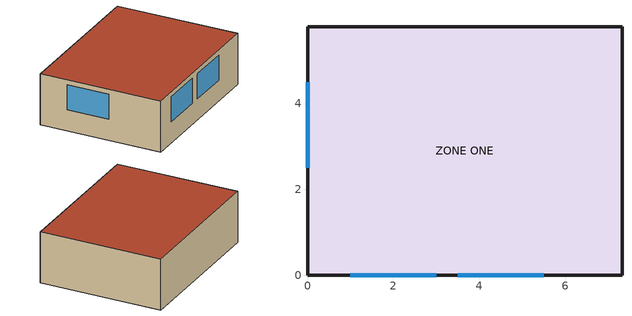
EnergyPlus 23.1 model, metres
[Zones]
ZONE ONE
 floor outside (FLOOR): 7.32,0 0,0 0,5.79 7.32,5.79 z0
 wall outside (R13WALL): 0,0 7.32,0 / 0,0 0,5.79 / 7.32,5.79 0,5.79 / 7.32,5.79 7.32,0 z0:2.44
 window (CLR AIRGAP CLR): 1,0 3,0 z1:2.2
 window (Clr ShadeX Clr): 3.5,0 5.5,0 z1:2.2
 window (Six Layers Window): 0,2.5 0,4.5 z1:2.2
 roof outside (ROOF31): 0,5.79 0,0 7.32,0 7.32,5.79 z2.44
[Building]
Simple One Zone w Windows: North Axis {deg}=0; Terrain=Suburbs; Loads Convergence Tolerance Value {W}=0.04; Temperature Convergence Tolerance Value {deltaC}=0.004; Solar Distribution=FullExterior; Maximum Number of Warmup Days=30; Minimum Number of Warmup Days=6
[Site:Location]
Atlanta Hartsfield Intl Ap_GA_USA Design_Conditions: Latitude {deg}=33.63; Longitude {deg}=-84.43; Time Zone {hr}=-5; Elevation {m}=308
[SizingPeriod:DesignDay] Day of Month=21; Dry-Bulb Temperature Range Modifier Type=DefaultMultipliers; Humidity Condition Type=Wetbulb; Barometric Pressure {Pa}=97679; Rain Indicator=No; Snow Indicator=No; Daylight Saving Time Indicator=No
Name | Month | Day Type | Maximum Dry-Bulb Temperature {C} | Daily Dry-Bulb Temperature Range {deltaC} | Wetbulb or DewPoint at Maximum Dry-Bulb {C} | Wind Speed {m/s} | Wind Direction {deg} | Solar Model Indicator | Sky Clearness | ASHRAE Clear Sky Optical Depth for Beam Irradiance (taub) | ASHRAE Clear Sky Optical Depth for Diffuse Irradiance (taud)
Atlanta Hartsfield Intl Ap Ann Htg 99.6% Condns DB | 1 | WinterDesignDay | -6.3 | 0 | -6.3 | 5.3 | 320 | ASHRAEClearSky | 0
Atlanta Hartsfield Intl Ap Ann Clg .4% Condns DB=>MWB | 7 | SummerDesignDay | 34.4 | 9.5 | 23.5 | 4 | 300 | ASHRAETau |  | 0.556 | 1.779
[Site:GroundTemperature:BuildingSurface]
18.89, 18.92, 19.02, 19.12, 19.21, 19.23, 19.07, 19.32, 19.09, 19.21, 19.13, 18.96
[Construction]
ROOF31: FbrGlsBatt, Framed, GypBoard
FLOOR: Framed 149mm, PlyWood 20mm, OakFloor
R13WALL: FrameWood 17mm, PlyWood 19mm, Framed 89mm, GypBoard
InternalMass: FrameWood 12mm
[Material] Roughness=MediumRough; Thermal Absorptance=0.9
Name | Thickness {m} | Conductivity {W/m-K} | Density {kg/m3} | Specific Heat {J/kg-K} | Solar Absorptance | Visible Absorptance
FbrGlsBatt | 0.11 | 0.039 | 19 | 960 | 0.8 | 0.8
Framed | 0.089 | 0.043 | 67.1 | 1437 | 0.65 | 0.65
OakFloor | 0.008 | 0.17 | 720 | 1650 | 0.6 | 0.6
PlyWood 20mm | 0.02 | 0.14 | 550 | 1500 | 0.65 | 0.65
Framed 149mm | 0.149 | 0.047 | 67.1 | 1437 | 1e-05 | 0.65
GypBoard | 0.013 | 0.16 | 800 | 1090 | 0.45 | 0.45
Framed 89mm | 0.089 | 0.061 | 139.2 | 1535 | 0.65 | 0.65
PlyWood 19mm | 0.019 | 0.14 | 550 | 1500 | 0.65 | 0.65
FrameWood 17mm | 0.017 | 0.12 | 500 | 1600 | 0.6 | 0.6
FrameWood 12mm | 0.012 | 0.12 | 500 | 1600 | 0.45 | 0.65
[Construction:WindowEquivalentLayer]
CLR AIRGAP CLR: GLZCLR, Air GAP Sealed 12mm, GLZCLR
Clr ShadeX Clr: GLZCLR, Air GAP SealedOut 12.7mm, ShadeX, Air GAP SealedIn 12.7mm, GLZCLR
Six Layers Window: INSCRN, Air GAP Outdoor 12.7mm, GLZGRY, Argon GAP Sealed 12.7mm, FEP, Xenon GAP Sealed 12.7mm, LOF1436, Krypton GAP Sealed 12.7mm, GLZCLR, Air GAP Indoor 12.7mm, ShadeTrns
[WindowMaterial:Glazing:EquivalentLayer] Optical Data Type=SpectralAverage; Front Side Beam-Beam Visible Solar Transmittance=0; Back Side Beam-Beam Visible Solar Transmittance=0; Front Side Beam-Beam Visible Solar Reflectance=0; Back Side Beam-Beam Visible Solar Reflectance=0; Front Side Beam-Diffuse Solar Transmittance=0; Back Side Beam-Diffuse Solar Transmittance=0; Front Side Beam-Diffuse Solar Reflectance=0; Back Side Beam-Diffuse Solar Reflectance=0; Front Side Beam-Diffuse Visible Solar Transmittance=0; Back Side Beam-Diffuse Visible Solar Transmittance=0; Front Side Beam-Diffuse Visible Solar Reflectance=0; Back Side Beam-Diffuse Visible Solar Reflectance=0; Diffuse-Diffuse Visible Solar Transmittance=0; Front Side Diffuse-Diffuse Visible Solar Reflectance=0; Back Side Diffuse-Diffuse Visible Solar Reflectance=0
Name | Front Side Beam-Beam Solar Transmittance | Back Side Beam-Beam Solar Transmittance | Front Side Beam-Beam Solar Reflectance | Back Side Beam-Beam Solar Reflectance | Diffuse-Diffuse Solar Transmittance | Front Side Diffuse-Diffuse Solar Reflectance | Back Side Diffuse-Diffuse Solar Reflectance | Infrared Transmittance (applies to front and back) | Front Side Infrared Emissivity | Back Side Infrared Emissivity
GLZCLR | 0.77 | 0.77 | 0.07 | 0.07 | 0.695 | 0.16 | 0.16 | 0 | 0.84 | 0.84
GLZGRY | 0.46 | 0.46 | 0.05 | 0.05 | 0.38 | 0.1 | 0.1 | 0 | 0.84 | 0.84
FEP | 0.96 | 0.96 | 0.04 | 0.04 | 0.8352 | 0.1648 | 0.1648 | 0.634 | 0.243 | 0.243
LOF1436 | 0.705 | 0.705 | 0.123 | 0.105 | 0.6134 | 0.237 | 0.2214 | 0 | 0.189 | 0.838
[WindowMaterial:Gap:EquivalentLayer] Gap Vent Type=Sealed
Name | Gas Type | Thickness {m}
Air GAP Sealed 12mm | Air | 0.012
Air GAP SealedOut 12.7mm | Air | 0.02
Air GAP SealedIn 12.7mm | ARGON | 0.0127
Air GAP Outdoor 12.7mm | Air | 0.022
Argon GAP Sealed 12.7mm | Argon | 0.012
Xenon GAP Sealed 12.7mm | Xenon | 0.017
Krypton GAP Sealed 12.7mm | Krypton | 0.009
Air GAP Indoor 12.7mm | Air | 0.0127
[WindowMaterial:Shade:EquivalentLayer] Shade Beam-Beam Visible Transmittance at Normal Incidence=0; Shade Beam-Diffuse Visible Transmittance at Normal Incidence=0; Shade Beam-Diffuse Visible Reflectance at Normal Incidence=0
Name | Shade Beam-Beam Solar Transmittance | Front Side Shade Beam-Diffuse Solar Transmittance | Back Side Shade Beam-Diffuse Solar Transmittance | Front Side Shade Beam-Diffuse Solar Reflectance | Back Side Shade Beam-Diffuse Solar Reflectance | Shade Material Infrared Transmittance | Front Side Shade Material Infrared Emissivity | Back Side Shade Material Infrared Emissivity
ShadeX | 0.017 | 0.18 | 0.18 | 0.499 | 0.53 | 0.1 | 0.84 | 0.82
ShadeTrns | 0.2 | 0.4 | 0.4 | 0.3 | 0.3 | 0.2 | 0.6 | 0.6
[WindowMaterial:Screen:EquivalentLayer]
INSCRN: Screen Beam-Beam Solar Transmittance=0.763; Screen Beam-Diffuse Solar Transmittance=0.076; Screen Beam-Diffuse Solar Reflectance=0.052; Screen Beam-Beam Visible Transmittance=0; Screen Beam-Diffuse Visible Transmittance=0; Screen Beam-Diffuse Visible Reflectance=0; Screen Infrared Transmittance=0; Screen Infrared Emissivity=0.84; Screen Wire Spacing {m}=0.025; Screen Wire Diameter {m}=0.00315
[InternalMass]
ZONE ONE IM: Construction=InternalMass; Zone or ZoneList=ZONE ONE; Surface Area {m2}=42.36
[Zone]
ZONE ONE: Type=1; Multiplier=1; Ceiling Height {m}=2.43858; Volume {m3}=Autocalculate
[Sizing:Zone]
ZONE ONE: Zone Cooling Design Supply Air Temperature Input Method=SupplyAirTemperature; Zone Cooling Design Supply Air Temperature {C}=13; Zone Heating Design Supply Air Temperature Input Method=SupplyAirTemperature; Zone Heating Design Supply Air Temperature {C}=50; Zone Cooling Design Supply Air Humidity Ratio {kgWater/kgDryAir}=0.009; Zone Heating Design Supply Air Humidity Ratio {kgWater/kgDryAir}=0.004; Design Specification Outdoor Air Object=SZ ZONE ONE; Zone Heating Sizing Factor=0; Zone Cooling Sizing Factor=0; Cooling Design Air Flow Method=DesignDayWithLimit; Heating Design Air Flow Method=DesignDay; Account for Dedicated Outdoor Air System=No; Dedicated Outdoor Air System Control Strategy=NeutralSupplyAir; Dedicated Outdoor Air Low Setpoint Temperature for Design {C}=autosize; Dedicated Outdoor Air High Setpoint Temperature for Design {C}=autosize
[DesignSpecification:OutdoorAir]
SZ ZONE ONE: Outdoor Air Method=sum; Outdoor Air Flow per Person {m3/s-person}=0; Outdoor Air Flow per Zone Floor Area {m3/s-m2}=0; Outdoor Air Flow per Zone {m3/s}=0
[ZoneControl:Thermostat]
ZONE ONE CONTROLS: Zone or ZoneList=ZONE ONE; Control Type Schedule=Zone Control Type Schedule; Control 1=ZONE ONE SETPOINTS
[ThermostatSetpoint:DualSetpoint]
ZONE ONE SETPOINTS: Heating Setpoint Temperature Schedule=Htg-SetP-Sch; Cooling Setpoint Temperature Schedule=Clg-SetP-Sch
[Zone equipment]
ZONE ONE: ZONE ONE Ideal Loads
[ZoneHVAC:IdealLoadsAirSystem]
ZONE ONE Ideal Loads: Maximum Heating Supply Air Temperature {C}=50; Minimum Cooling Supply Air Temperature {C}=13; Maximum Heating Supply Air Humidity Ratio {kgWater/kgDryAir}=0.015; Minimum Cooling Supply Air Humidity Ratio {kgWater/kgDryAir}=0.009; Heating Limit=NoLimit; Maximum Heating Air Flow Rate {m3/s}=autosize; Cooling Limit=NoLimit; Maximum Cooling Air Flow Rate {m3/s}=autosize; Dehumidification Control Type=ConstantSupplyHumidityRatio; Humidification Control Type=ConstantSupplyHumidityRatio
[SCHEDULE:COMPACT]
ZONE CONTROL TYPE SCHEDULE: Through: 12/31, For: AllDays, Until: 24:00, 4
[Schedule:Compact]
Htg-SetP-Sch: Through: 12/31, For: SummerDesignDay, Until: 24:00, 21.11, For: WinterDesignDay, Until: 24:00, 21.11, For: AllOtherDays, Until: 24:00, 21.11
Clg-SetP-Sch: Through: 12/31, For: SummerDesignDay, Until: 24:00, 23.89, For: WinterDesignDay, Until: 24:00, 23.89, For: AllOtherDays, Until: 24:00, 23.89
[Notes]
EquivalentLayerWindow.idf
Basic file description:  Tests three different Equivalent Layer Window types in a single zone building.
Resistive Walls.  Regular (no ground contact) floor. Regular roof.
(1) CLR AirGap CLR: Double Pane Clear Glazing
(2) Clr ShadeX Clr: Double Pane Clear Glazing with in between shade
(3) Six Layers Window: Insect Screen, four layers of different type, Interior Shade
Highlights:              Illustrates use of Equivalent Layer Windows Model (ASHWAT Model)
Simulation Location/Run: Atlanta Hartsfield Intl Ap_GA_USA WMO Station 722190, 2 design days, 1 run period,
Run Control executes two design days (see RUN PERIOD object)
Location:                Atlanta, GA
Design Days:             Atlanta Hartsfield Intl Ap_GA_USA Extreme Annual Wind Speeds, 1%=9.8m/s, 2.5%=8.6m/s, 5%=7.7m/s
Atlanta Hartsfield Intl Ap_GA_USA Extreme Annual Temperatures, Max Drybulb=-11.2°C Min Drybulb=35.9°C
Run Period (Weather File): Design Days Simulation, LOCATION,Atlanta Hartsfield Intl Ap,GA,USA,TMY3,722190
Run Control:             No zone or system sizing, design day run control (no weather file simulation)
Building: Fictional 1 zone building with resistive walls.
The building is oriented due north.
Floor Area:        232.25 m2
Number of Stories: 1
Zone Description Details:
Internal gains description:     NA
Interzone Surfaces:             None
Internal Mass:                  None
People:                         None
Lights:                         None
Equipment:                      None
Detached Shading:               None
Daylight:                       None
Natural Ventilation:            None
Compact Schedules:              NA (no schedules)
Solar Distribution:             MinimalShadowing
HVAC:                           ZoneHVAC:IdealLoadsAirSystem
Zonal Equipment:                NA
Central Air Handling Equipment: No
System Equipment Autosize:      No
Purchased Cooling:              No
Purchased Heating:              No
Purchased Chilled Water:        No
Purchased Hot Water:            No
Coils:                          None
Pumps:                          None
Boilers:                        None
Chillers:                       None
Towers:                         None
Standard Reports:               Variable Dictionary, Surfaces (dxf), Meter File
Timestep or Hourly Variables:   Hourly and Daily
Time bins Report:               None
HTML Report:                    None
Environmental Emissions:        None
Utility Tariffs:                None
